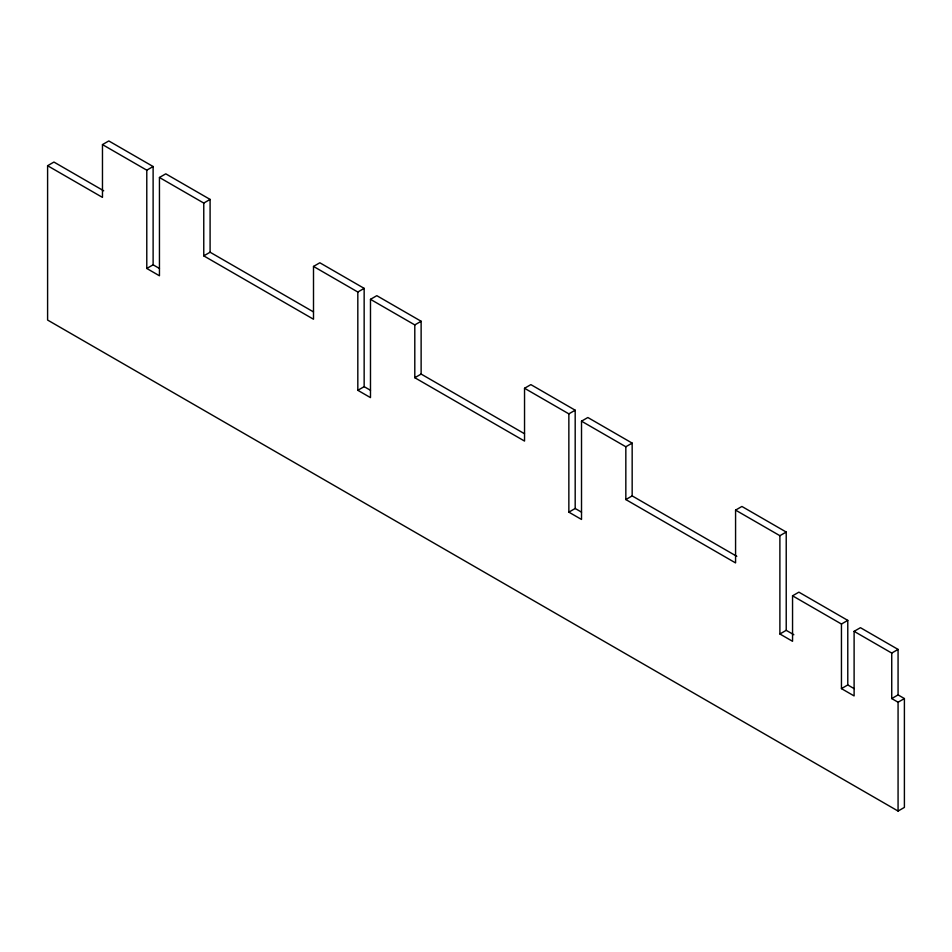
<?xml version="1.0" encoding="UTF-8"?>
<svg xmlns="http://www.w3.org/2000/svg" width="952" height="952" viewBox="0 0 952 952"><rect width="100%" height="100%" fill="white"/><g stroke="black" fill="none" stroke-linecap="round" stroke-linejoin="round"><path stroke-width="1.43" d="M47.6 165.719L102.471 197.397L102.471 144.597L146.786 170.182L146.786 268.464L159.448 275.782L159.448 177.488L203.764 203.073L203.764 255.874L313.505 319.229L313.505 266.429L357.821 292.026L357.821 390.308L370.483 397.615L370.483 299.333L414.798 324.918L414.798 377.718L524.54 441.073L524.54 388.273L568.856 413.858L568.856 512.152L581.517 519.459L581.517 421.177L625.833 446.762L625.833 499.562L735.575 562.918L735.575 510.117L779.89 535.702L779.89 633.984L792.552 641.303L792.552 595.809L841.449 624.036L841.449 688.617L854.111 695.924L854.111 631.343L891.738 653.072L891.738 698.566L898.069 694.901L904.4 698.566L904.4 807.403L898.069 811.056L47.6 320.05L47.6 165.719L53.931 162.054L103.697 190.793M102.471 144.597L108.802 140.944L153.117 166.529L153.117 264.811L146.786 268.464M146.786 170.182L153.117 166.529M159.448 177.488L165.779 173.835L210.095 199.42L210.095 252.22L313.458 311.899M203.764 203.073L210.095 199.42M203.764 255.874L210.095 252.22M313.505 266.429L319.836 262.776L364.152 288.361L364.152 386.655L370.483 390.308M357.821 292.026L364.152 288.361M370.483 299.333L376.813 295.679L421.129 321.264L421.129 374.065L524.492 433.731M414.798 324.918L421.129 321.264M357.821 390.308L364.152 386.655M414.798 377.718L421.129 374.065M524.54 388.273L530.871 384.62L575.187 410.205L575.187 508.487L568.856 512.152M568.856 413.858L575.187 410.205M581.517 421.177L587.848 417.512L632.164 443.108L632.164 495.897L736.8 556.313M625.833 446.762L632.164 443.108M625.833 499.562L632.164 495.897M735.575 510.117L741.906 506.464L786.221 532.049L786.221 630.331L793.825 634.722M779.89 535.702L786.221 532.049M792.552 595.809L798.883 592.156L847.78 620.383L847.78 684.952L854.111 688.617M779.89 633.984L786.221 630.331M841.449 624.036L847.78 620.383M854.111 631.343L860.441 627.689L898.069 649.419L898.069 694.901M891.738 653.072L898.069 649.419M841.449 688.617L847.78 684.952M891.738 698.566L898.069 702.219L904.4 698.566M153.117 264.811L159.448 268.464M575.187 508.487L581.517 512.152M898.069 702.219L898.069 811.056"/></g></svg>
